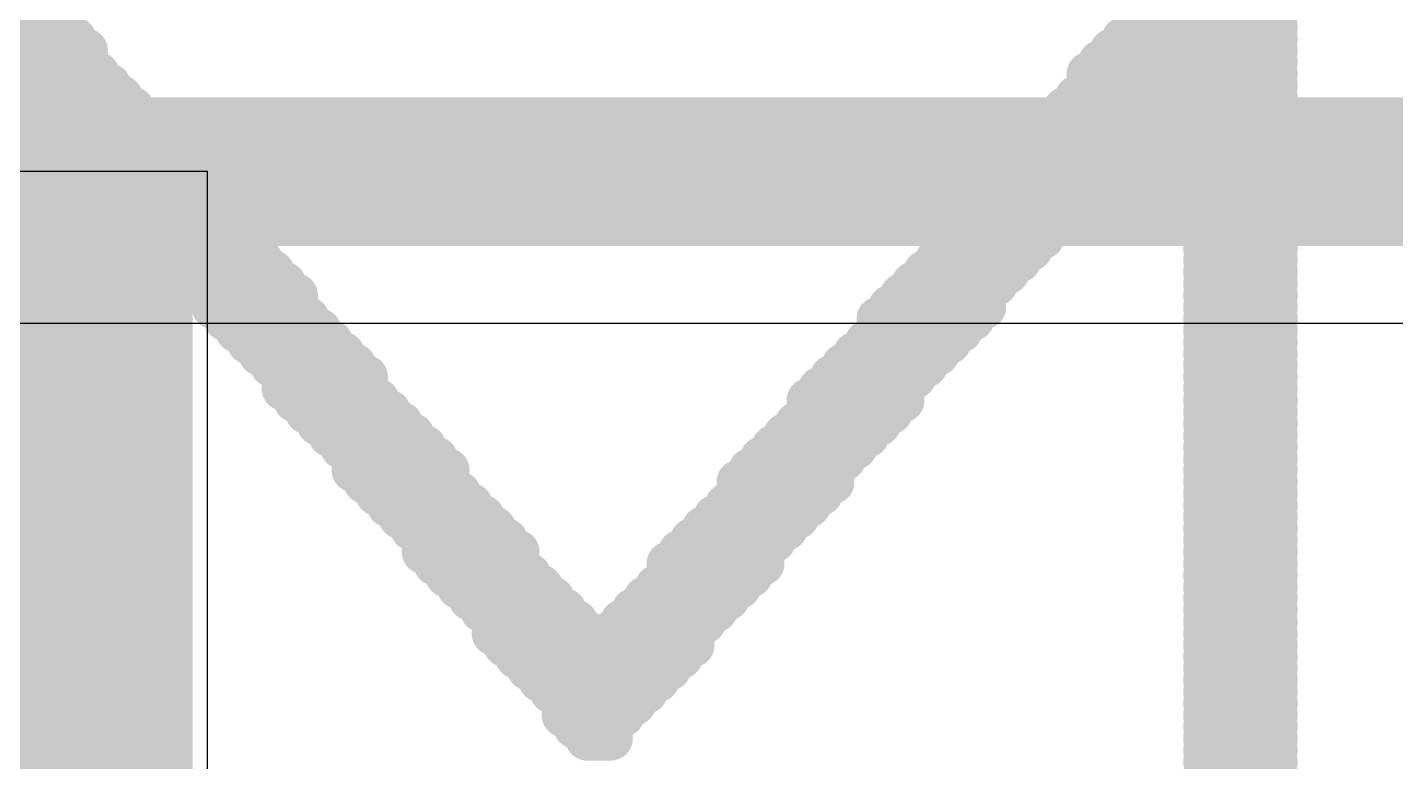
# Model space of a CAD drawing. Header units: inches. Extents: x -0.2 to 15.8, y 0 to 3.5.
# Drawn here: x 0.5438 to 0.6359, y 0.1923 to 0.2417 of the extents above; entities that cross this region are included whole.
import ezdxf

# ---------------------------------------------------------------- set-up
doc = ezdxf.new("R2010")
doc.units = ezdxf.units.IN
doc.header["$MEASUREMENT"] = 0
for name, color, linetype in [('Bottom Overlay', 54, 'Continuous'), ('Signal_2', 76, 'Continuous'), ('Top Layer', 1, 'Continuous'), ('Top Paste', 8, 'Continuous'), ('Top Solder', 216, 'Continuous')]:
    doc.layers.add(name, color=color, linetype=linetype)

msp = doc.modelspace()

# ---------------------------------------------------------------- hatches: boundary and pattern name
at = {"layer": 'Top Layer'}
msp.add_hatch(color=1, dxfattribs=at).paths.add_polyline_path([(0.55097, 0.061661), (0.523411, 0.061661), (0.523411, 0.227016), (0.55097, 0.227016)])
at = {"layer": 'Top Paste'}
msp.add_hatch(color=8, dxfattribs=at).paths.add_polyline_path([(0.55097, 0.061661), (0.523411, 0.061661), (0.523411, 0.227016), (0.55097, 0.227016)])
at = {"layer": 'Top Solder'}
msp.add_hatch(color=216, dxfattribs=at).paths.add_polyline_path([(0.55497, 0.057661), (0.519411, 0.057661), (0.519411, 0.231016), (0.55497, 0.231016)])

# ---------------------------------------------------------------- linework, layer by layer
at = {"layer": 'Bottom Overlay'}
for points in [[(0.536776, 0.242505, 0.003, 0.003, 0), (0.545412, 0.242505, 0.003, 0.003, 0)], [(0.536776, 0.24172, 0.003, 0.003, 0), (0.546197, 0.24172, 0.003, 0.003, 0)], [(0.618421, 0.24172, 0.003, 0.003, 0), (0.627842, 0.24172, 0.003, 0.003, 0)], [(0.619206, 0.242505, 0.003, 0.003, 0), (0.627842, 0.242505, 0.003, 0.003, 0)], [(0.536776, 0.240935, 0.003, 0.003, 0), (0.546982, 0.240935, 0.003, 0.003, 0)], [(0.617636, 0.240935, 0.003, 0.003, 0), (0.627842, 0.240935, 0.003, 0.003, 0)], [(0.542272, 0.24015, 0.003, 0.003, 0), (0.547767, 0.24015, 0.003, 0.003, 0)], [(0.616851, 0.24015, 0.003, 0.003, 0), (0.627842, 0.24015, 0.003, 0.003, 0)], [(0.542272, 0.239365, 0.003, 0.003, 0), (0.547767, 0.239365, 0.003, 0.003, 0)], [(0.616066, 0.239365, 0.003, 0.003, 0), (0.622346, 0.239365, 0.003, 0.003, 0)], [(0.623131, 0.239365, 0.003, 0.003, 0), (0.627842, 0.239365, 0.003, 0.003, 0)], [(0.543057, 0.238579, 0.003, 0.003, 0), (0.548552, 0.238579, 0.003, 0.003, 0)], [(0.615281, 0.238579, 0.003, 0.003, 0), (0.621561, 0.238579, 0.003, 0.003, 0)], [(0.623131, 0.238579, 0.003, 0.003, 0), (0.627842, 0.238579, 0.003, 0.003, 0)], [(0.543842, 0.237794, 0.003, 0.003, 0), (0.549337, 0.237794, 0.003, 0.003, 0)], [(0.544627, 0.237009, 0.003, 0.003, 0), (0.550122, 0.237009, 0.003, 0.003, 0)], [(0.614496, 0.237009, 0.003, 0.003, 0), (0.619991, 0.237009, 0.003, 0.003, 0)], [(0.615281, 0.237794, 0.003, 0.003, 0), (0.620776, 0.237794, 0.003, 0.003, 0)], [(0.623131, 0.237794, 0.003, 0.003, 0), (0.627842, 0.237794, 0.003, 0.003, 0)], [(0.623131, 0.237009, 0.003, 0.003, 0), (0.627842, 0.237009, 0.003, 0.003, 0)], [(0.545412, 0.236224, 0.003, 0.003, 0), (0.550907, 0.236224, 0.003, 0.003, 0)], [(0.613711, 0.236224, 0.003, 0.003, 0), (0.619206, 0.236224, 0.003, 0.003, 0)], [(0.623131, 0.236224, 0.003, 0.003, 0), (0.627842, 0.236224, 0.003, 0.003, 0)], [(0.546197, 0.235439, 0.003, 0.003, 0), (0.551692, 0.235439, 0.003, 0.003, 0)], [(0.612926, 0.235439, 0.003, 0.003, 0), (0.618421, 0.235439, 0.003, 0.003, 0)], [(0.623131, 0.235439, 0.003, 0.003, 0), (0.627842, 0.235439, 0.003, 0.003, 0)], [(0.546197, 0.234654, 0.003, 0.003, 0), (0.552477, 0.234654, 0.003, 0.003, 0)], [(0.612141, 0.234654, 0.003, 0.003, 0), (0.617636, 0.234654, 0.003, 0.003, 0)], [(0.623131, 0.234654, 0.003, 0.003, 0), (0.627842, 0.234654, 0.003, 0.003, 0)], [(0.546982, 0.233869, 0.003, 0.003, 0), (0.552477, 0.233869, 0.003, 0.003, 0)], [(0.611356, 0.233869, 0.003, 0.003, 0), (0.617636, 0.233869, 0.003, 0.003, 0)], [(0.623131, 0.233869, 0.003, 0.003, 0), (0.627842, 0.233869, 0.003, 0.003, 0)], [(0.547767, 0.233084, 0.003, 0.003, 0), (0.553262, 0.233084, 0.003, 0.003, 0)], [(0.610571, 0.233084, 0.003, 0.003, 0), (0.616851, 0.233084, 0.003, 0.003, 0)], [(0.623131, 0.233084, 0.003, 0.003, 0), (0.627842, 0.233084, 0.003, 0.003, 0)], [(0.548552, 0.232299, 0.003, 0.003, 0), (0.554047, 0.232299, 0.003, 0.003, 0)], [(0.549337, 0.231514, 0.003, 0.003, 0), (0.554832, 0.231514, 0.003, 0.003, 0)], [(0.609786, 0.231514, 0.003, 0.003, 0), (0.615281, 0.231514, 0.003, 0.003, 0)], [(0.610571, 0.232299, 0.003, 0.003, 0), (0.616066, 0.232299, 0.003, 0.003, 0)], [(0.623131, 0.232299, 0.003, 0.003, 0), (0.627842, 0.232299, 0.003, 0.003, 0)], [(0.623131, 0.231514, 0.003, 0.003, 0), (0.627842, 0.231514, 0.003, 0.003, 0)], [(0.550122, 0.230729, 0.003, 0.003, 0), (0.555617, 0.230729, 0.003, 0.003, 0)], [(0.609001, 0.230729, 0.003, 0.003, 0), (0.614496, 0.230729, 0.003, 0.003, 0)], [(0.623131, 0.230729, 0.003, 0.003, 0), (0.627842, 0.230729, 0.003, 0.003, 0)], [(0.550907, 0.229944, 0.003, 0.003, 0), (0.556403, 0.229944, 0.003, 0.003, 0)], [(0.608216, 0.229944, 0.003, 0.003, 0), (0.613711, 0.229944, 0.003, 0.003, 0)], [(0.623131, 0.229944, 0.003, 0.003, 0), (0.627842, 0.229944, 0.003, 0.003, 0)], [(0.551692, 0.229159, 0.003, 0.003, 0), (0.557187, 0.229159, 0.003, 0.003, 0)], [(0.60743, 0.229159, 0.003, 0.003, 0), (0.612926, 0.229159, 0.003, 0.003, 0)], [(0.623131, 0.229159, 0.003, 0.003, 0), (0.627842, 0.229159, 0.003, 0.003, 0)], [(0.551692, 0.228374, 0.003, 0.003, 0), (0.557187, 0.228374, 0.003, 0.003, 0)], [(0.606645, 0.228374, 0.003, 0.003, 0), (0.612926, 0.228374, 0.003, 0.003, 0)], [(0.623131, 0.228374, 0.003, 0.003, 0), (0.627842, 0.228374, 0.003, 0.003, 0)], [(0.552477, 0.227589, 0.003, 0.003, 0), (0.557973, 0.227589, 0.003, 0.003, 0)], [(0.606645, 0.227589, 0.003, 0.003, 0), (0.612141, 0.227589, 0.003, 0.003, 0)], [(0.623131, 0.227589, 0.003, 0.003, 0), (0.627842, 0.227589, 0.003, 0.003, 0)], [(0.553262, 0.226804, 0.003, 0.003, 0), (0.558758, 0.226804, 0.003, 0.003, 0)], [(0.554047, 0.226019, 0.003, 0.003, 0), (0.559543, 0.226019, 0.003, 0.003, 0)], [(0.605075, 0.226019, 0.003, 0.003, 0), (0.610571, 0.226019, 0.003, 0.003, 0)], [(0.60586, 0.226804, 0.003, 0.003, 0), (0.611356, 0.226804, 0.003, 0.003, 0)], [(0.623131, 0.226804, 0.003, 0.003, 0), (0.627842, 0.226804, 0.003, 0.003, 0)], [(0.623131, 0.226019, 0.003, 0.003, 0), (0.627842, 0.226019, 0.003, 0.003, 0)], [(0.554832, 0.225234, 0.003, 0.003, 0), (0.560328, 0.225234, 0.003, 0.003, 0)], [(0.60429, 0.225234, 0.003, 0.003, 0), (0.609786, 0.225234, 0.003, 0.003, 0)], [(0.623131, 0.225234, 0.003, 0.003, 0), (0.627842, 0.225234, 0.003, 0.003, 0)], [(0.555617, 0.224449, 0.003, 0.003, 0), (0.561113, 0.224449, 0.003, 0.003, 0)], [(0.603505, 0.224449, 0.003, 0.003, 0), (0.609001, 0.224449, 0.003, 0.003, 0)], [(0.623131, 0.224449, 0.003, 0.003, 0), (0.627842, 0.224449, 0.003, 0.003, 0)], [(0.556403, 0.223664, 0.003, 0.003, 0), (0.561898, 0.223664, 0.003, 0.003, 0)], [(0.60272, 0.223664, 0.003, 0.003, 0), (0.608216, 0.223664, 0.003, 0.003, 0)], [(0.623131, 0.223664, 0.003, 0.003, 0), (0.627842, 0.223664, 0.003, 0.003, 0)], [(0.556403, 0.222879, 0.003, 0.003, 0), (0.561898, 0.222879, 0.003, 0.003, 0)], [(0.601935, 0.222879, 0.003, 0.003, 0), (0.608216, 0.222879, 0.003, 0.003, 0)], [(0.623131, 0.222879, 0.003, 0.003, 0), (0.627842, 0.222879, 0.003, 0.003, 0)], [(0.557187, 0.222093, 0.003, 0.003, 0), (0.562683, 0.222093, 0.003, 0.003, 0)], [(0.60115, 0.222093, 0.003, 0.003, 0), (0.60743, 0.222093, 0.003, 0.003, 0)], [(0.623131, 0.222093, 0.003, 0.003, 0), (0.627842, 0.222093, 0.003, 0.003, 0)], [(0.557973, 0.221308, 0.003, 0.003, 0), (0.563468, 0.221308, 0.003, 0.003, 0)], [(0.558758, 0.220523, 0.003, 0.003, 0), (0.564253, 0.220523, 0.003, 0.003, 0)], [(0.600365, 0.220523, 0.003, 0.003, 0), (0.60586, 0.220523, 0.003, 0.003, 0)], [(0.60115, 0.221308, 0.003, 0.003, 0), (0.606645, 0.221308, 0.003, 0.003, 0)], [(0.623131, 0.221308, 0.003, 0.003, 0), (0.627842, 0.221308, 0.003, 0.003, 0)], [(0.623131, 0.220523, 0.003, 0.003, 0), (0.627842, 0.220523, 0.003, 0.003, 0)], [(0.559543, 0.219738, 0.003, 0.003, 0), (0.565038, 0.219738, 0.003, 0.003, 0)], [(0.59958, 0.219738, 0.003, 0.003, 0), (0.605075, 0.219738, 0.003, 0.003, 0)], [(0.623131, 0.219738, 0.003, 0.003, 0), (0.627842, 0.219738, 0.003, 0.003, 0)], [(0.560328, 0.218953, 0.003, 0.003, 0), (0.565823, 0.218953, 0.003, 0.003, 0)], [(0.598795, 0.218953, 0.003, 0.003, 0), (0.60429, 0.218953, 0.003, 0.003, 0)], [(0.623131, 0.218953, 0.003, 0.003, 0), (0.627842, 0.218953, 0.003, 0.003, 0)], [(0.561113, 0.218168, 0.003, 0.003, 0), (0.566608, 0.218168, 0.003, 0.003, 0)], [(0.59801, 0.218168, 0.003, 0.003, 0), (0.603505, 0.218168, 0.003, 0.003, 0)], [(0.623131, 0.218168, 0.003, 0.003, 0), (0.627842, 0.218168, 0.003, 0.003, 0)], [(0.561113, 0.217383, 0.003, 0.003, 0), (0.566608, 0.217383, 0.003, 0.003, 0)], [(0.597225, 0.217383, 0.003, 0.003, 0), (0.60272, 0.217383, 0.003, 0.003, 0)], [(0.623131, 0.217383, 0.003, 0.003, 0), (0.627842, 0.217383, 0.003, 0.003, 0)], [(0.561898, 0.216598, 0.003, 0.003, 0), (0.567393, 0.216598, 0.003, 0.003, 0)], [(0.59644, 0.216598, 0.003, 0.003, 0), (0.60272, 0.216598, 0.003, 0.003, 0)], [(0.623131, 0.216598, 0.003, 0.003, 0), (0.627842, 0.216598, 0.003, 0.003, 0)], [(0.562683, 0.215813, 0.003, 0.003, 0), (0.568178, 0.215813, 0.003, 0.003, 0)], [(0.563468, 0.215028, 0.003, 0.003, 0), (0.568963, 0.215028, 0.003, 0.003, 0)], [(0.595655, 0.215028, 0.003, 0.003, 0), (0.60115, 0.215028, 0.003, 0.003, 0)], [(0.59644, 0.215813, 0.003, 0.003, 0), (0.601935, 0.215813, 0.003, 0.003, 0)], [(0.623131, 0.215813, 0.003, 0.003, 0), (0.627842, 0.215813, 0.003, 0.003, 0)], [(0.623131, 0.215028, 0.003, 0.003, 0), (0.627842, 0.215028, 0.003, 0.003, 0)], [(0.564253, 0.214243, 0.003, 0.003, 0), (0.569748, 0.214243, 0.003, 0.003, 0)], [(0.59487, 0.214243, 0.003, 0.003, 0), (0.600365, 0.214243, 0.003, 0.003, 0)], [(0.623131, 0.214243, 0.003, 0.003, 0), (0.627842, 0.214243, 0.003, 0.003, 0)], [(0.565038, 0.213458, 0.003, 0.003, 0), (0.570533, 0.213458, 0.003, 0.003, 0)], [(0.594085, 0.213458, 0.003, 0.003, 0), (0.59958, 0.213458, 0.003, 0.003, 0)], [(0.623131, 0.213458, 0.003, 0.003, 0), (0.627842, 0.213458, 0.003, 0.003, 0)], [(0.565823, 0.212673, 0.003, 0.003, 0), (0.571318, 0.212673, 0.003, 0.003, 0)], [(0.5933, 0.212673, 0.003, 0.003, 0), (0.598795, 0.212673, 0.003, 0.003, 0)], [(0.623131, 0.212673, 0.003, 0.003, 0), (0.627842, 0.212673, 0.003, 0.003, 0)], [(0.565823, 0.211888, 0.003, 0.003, 0), (0.572103, 0.211888, 0.003, 0.003, 0)], [(0.592515, 0.211888, 0.003, 0.003, 0), (0.59801, 0.211888, 0.003, 0.003, 0)], [(0.623131, 0.211888, 0.003, 0.003, 0), (0.627842, 0.211888, 0.003, 0.003, 0)], [(0.566608, 0.211103, 0.003, 0.003, 0), (0.572103, 0.211103, 0.003, 0.003, 0)], [(0.567393, 0.210318, 0.003, 0.003, 0), (0.572889, 0.210318, 0.003, 0.003, 0)], [(0.59173, 0.211103, 0.003, 0.003, 0), (0.59801, 0.211103, 0.003, 0.003, 0)], [(0.59173, 0.210318, 0.003, 0.003, 0), (0.597225, 0.210318, 0.003, 0.003, 0)], [(0.623131, 0.211103, 0.003, 0.003, 0), (0.627842, 0.211103, 0.003, 0.003, 0)], [(0.623131, 0.210318, 0.003, 0.003, 0), (0.627842, 0.210318, 0.003, 0.003, 0)], [(0.568178, 0.209533, 0.003, 0.003, 0), (0.573673, 0.209533, 0.003, 0.003, 0)], [(0.590944, 0.209533, 0.003, 0.003, 0), (0.59644, 0.209533, 0.003, 0.003, 0)], [(0.623131, 0.209533, 0.003, 0.003, 0), (0.627842, 0.209533, 0.003, 0.003, 0)], [(0.568963, 0.208748, 0.003, 0.003, 0), (0.574458, 0.208748, 0.003, 0.003, 0)], [(0.590159, 0.208748, 0.003, 0.003, 0), (0.595655, 0.208748, 0.003, 0.003, 0)], [(0.623131, 0.208748, 0.003, 0.003, 0), (0.627842, 0.208748, 0.003, 0.003, 0)], [(0.569748, 0.207963, 0.003, 0.003, 0), (0.575244, 0.207963, 0.003, 0.003, 0)], [(0.589374, 0.207963, 0.003, 0.003, 0), (0.59487, 0.207963, 0.003, 0.003, 0)], [(0.623131, 0.207963, 0.003, 0.003, 0), (0.627842, 0.207963, 0.003, 0.003, 0)], [(0.570533, 0.207178, 0.003, 0.003, 0), (0.576029, 0.207178, 0.003, 0.003, 0)], [(0.588589, 0.207178, 0.003, 0.003, 0), (0.594085, 0.207178, 0.003, 0.003, 0)], [(0.623131, 0.207178, 0.003, 0.003, 0), (0.627842, 0.207178, 0.003, 0.003, 0)], [(0.570533, 0.206393, 0.003, 0.003, 0), (0.576814, 0.206393, 0.003, 0.003, 0)], [(0.587804, 0.206393, 0.003, 0.003, 0), (0.5933, 0.206393, 0.003, 0.003, 0)], [(0.623131, 0.206393, 0.003, 0.003, 0), (0.627842, 0.206393, 0.003, 0.003, 0)], [(0.571318, 0.205607, 0.003, 0.003, 0), (0.576814, 0.205607, 0.003, 0.003, 0)], [(0.572103, 0.204822, 0.003, 0.003, 0), (0.577599, 0.204822, 0.003, 0.003, 0)], [(0.587019, 0.205607, 0.003, 0.003, 0), (0.5933, 0.205607, 0.003, 0.003, 0)], [(0.587019, 0.204822, 0.003, 0.003, 0), (0.592515, 0.204822, 0.003, 0.003, 0)], [(0.623131, 0.205607, 0.003, 0.003, 0), (0.627842, 0.205607, 0.003, 0.003, 0)], [(0.623131, 0.204822, 0.003, 0.003, 0), (0.627842, 0.204822, 0.003, 0.003, 0)], [(0.572889, 0.204038, 0.003, 0.003, 0), (0.578384, 0.204038, 0.003, 0.003, 0)], [(0.586234, 0.204038, 0.003, 0.003, 0), (0.59173, 0.204038, 0.003, 0.003, 0)], [(0.623131, 0.204038, 0.003, 0.003, 0), (0.627842, 0.204038, 0.003, 0.003, 0)], [(0.573673, 0.203252, 0.003, 0.003, 0), (0.579169, 0.203252, 0.003, 0.003, 0)], [(0.585449, 0.203252, 0.003, 0.003, 0), (0.590944, 0.203252, 0.003, 0.003, 0)], [(0.623131, 0.203252, 0.003, 0.003, 0), (0.627842, 0.203252, 0.003, 0.003, 0)], [(0.574458, 0.202467, 0.003, 0.003, 0), (0.579954, 0.202467, 0.003, 0.003, 0)], [(0.584664, 0.202467, 0.003, 0.003, 0), (0.590159, 0.202467, 0.003, 0.003, 0)], [(0.623131, 0.202467, 0.003, 0.003, 0), (0.627842, 0.202467, 0.003, 0.003, 0)], [(0.575244, 0.201682, 0.003, 0.003, 0), (0.580739, 0.201682, 0.003, 0.003, 0)], [(0.583879, 0.201682, 0.003, 0.003, 0), (0.589374, 0.201682, 0.003, 0.003, 0)], [(0.623131, 0.201682, 0.003, 0.003, 0), (0.627842, 0.201682, 0.003, 0.003, 0)], [(0.575244, 0.200897, 0.003, 0.003, 0), (0.581524, 0.200897, 0.003, 0.003, 0)], [(0.583094, 0.200897, 0.003, 0.003, 0), (0.588589, 0.200897, 0.003, 0.003, 0)], [(0.623131, 0.200897, 0.003, 0.003, 0), (0.627842, 0.200897, 0.003, 0.003, 0)], [(0.576029, 0.200112, 0.003, 0.003, 0), (0.581524, 0.200112, 0.003, 0.003, 0)], [(0.576814, 0.199327, 0.003, 0.003, 0), (0.587804, 0.199327, 0.003, 0.003, 0)], [(0.582309, 0.200112, 0.003, 0.003, 0), (0.588589, 0.200112, 0.003, 0.003, 0)], [(0.623131, 0.200112, 0.003, 0.003, 0), (0.627842, 0.200112, 0.003, 0.003, 0)], [(0.623131, 0.199327, 0.003, 0.003, 0), (0.627842, 0.199327, 0.003, 0.003, 0)], [(0.577599, 0.198542, 0.003, 0.003, 0), (0.587019, 0.198542, 0.003, 0.003, 0)], [(0.623131, 0.198542, 0.003, 0.003, 0), (0.627842, 0.198542, 0.003, 0.003, 0)], [(0.578384, 0.197757, 0.003, 0.003, 0), (0.586234, 0.197757, 0.003, 0.003, 0)], [(0.623131, 0.197757, 0.003, 0.003, 0), (0.627842, 0.197757, 0.003, 0.003, 0)], [(0.579169, 0.196972, 0.003, 0.003, 0), (0.585449, 0.196972, 0.003, 0.003, 0)], [(0.623131, 0.196972, 0.003, 0.003, 0), (0.627842, 0.196972, 0.003, 0.003, 0)], [(0.579954, 0.196187, 0.003, 0.003, 0), (0.584664, 0.196187, 0.003, 0.003, 0)], [(0.623131, 0.196187, 0.003, 0.003, 0), (0.627842, 0.196187, 0.003, 0.003, 0)], [(0.579954, 0.195402, 0.003, 0.003, 0), (0.583879, 0.195402, 0.003, 0.003, 0)], [(0.623131, 0.195402, 0.003, 0.003, 0), (0.627842, 0.195402, 0.003, 0.003, 0)], [(0.580739, 0.194617, 0.003, 0.003, 0), (0.583094, 0.194617, 0.003, 0.003, 0)], [(0.581524, 0.193832, 0.003, 0.003, 0), (0.583094, 0.193832, 0.003, 0.003, 0)], [(0.623131, 0.194617, 0.003, 0.003, 0), (0.627842, 0.194617, 0.003, 0.003, 0)], [(0.623131, 0.193832, 0.003, 0.003, 0), (0.627842, 0.193832, 0.003, 0.003, 0)], [(0.623131, 0.193047, 0.003, 0.003, 0), (0.627842, 0.193047, 0.003, 0.003, 0)], [(0.623131, 0.192262, 0.003, 0.003, 0), (0.627842, 0.192262, 0.003, 0.003, 0)], [(0.623131, 0.191477, 0.003, 0.003, 0), (0.627842, 0.191477, 0.003, 0.003, 0)]]:
    msp.add_lwpolyline(points, format="xyseb", dxfattribs=at)
for points in [[(0.544662, 0.242505, 0.0015, 0.0015, 1), (0.546162, 0.242505, 0.0015, 0.0015, 1)], [(0.545447, 0.24172, 0.0015, 0.0015, 1), (0.546947, 0.24172, 0.0015, 0.0015, 1)], [(0.617671, 0.24172, 0.0015, 0.0015, 1), (0.619171, 0.24172, 0.0015, 0.0015, 1)], [(0.618456, 0.242505, 0.0015, 0.0015, 1), (0.619956, 0.242505, 0.0015, 0.0015, 1)], [(0.627092, 0.242505, 0.0015, 0.0015, 1), (0.628592, 0.242505, 0.0015, 0.0015, 1)], [(0.627092, 0.24172, 0.0015, 0.0015, 1), (0.628592, 0.24172, 0.0015, 0.0015, 1)], [(0.546232, 0.240935, 0.0015, 0.0015, 1), (0.547732, 0.240935, 0.0015, 0.0015, 1)], [(0.616886, 0.240935, 0.0015, 0.0015, 1), (0.618386, 0.240935, 0.0015, 0.0015, 1)], [(0.627092, 0.240935, 0.0015, 0.0015, 1), (0.628592, 0.240935, 0.0015, 0.0015, 1)], [(0.547017, 0.24015, 0.0015, 0.0015, 1), (0.548517, 0.24015, 0.0015, 0.0015, 1)], [(0.616101, 0.24015, 0.0015, 0.0015, 1), (0.617601, 0.24015, 0.0015, 0.0015, 1)], [(0.627092, 0.24015, 0.0015, 0.0015, 1), (0.628592, 0.24015, 0.0015, 0.0015, 1)], [(0.547017, 0.239365, 0.0015, 0.0015, 1), (0.548517, 0.239365, 0.0015, 0.0015, 1)], [(0.615316, 0.239365, 0.0015, 0.0015, 1), (0.616816, 0.239365, 0.0015, 0.0015, 1)], [(0.621596, 0.239365, 0.0015, 0.0015, 1), (0.623096, 0.239365, 0.0015, 0.0015, 1)], [(0.622381, 0.239365, 0.0015, 0.0015, 1), (0.623881, 0.239365, 0.0015, 0.0015, 1)], [(0.627092, 0.239365, 0.0015, 0.0015, 1), (0.628592, 0.239365, 0.0015, 0.0015, 1)], [(0.542307, 0.238579, 0.0015, 0.0015, 1), (0.543807, 0.238579, 0.0015, 0.0015, 1)], [(0.547802, 0.238579, 0.0015, 0.0015, 1), (0.549302, 0.238579, 0.0015, 0.0015, 1)], [(0.614531, 0.238579, 0.0015, 0.0015, 1), (0.616031, 0.238579, 0.0015, 0.0015, 1)], [(0.620811, 0.238579, 0.0015, 0.0015, 1), (0.622311, 0.238579, 0.0015, 0.0015, 1)], [(0.622381, 0.238579, 0.0015, 0.0015, 1), (0.623881, 0.238579, 0.0015, 0.0015, 1)], [(0.627092, 0.238579, 0.0015, 0.0015, 1), (0.628592, 0.238579, 0.0015, 0.0015, 1)], [(0.543092, 0.237794, 0.0015, 0.0015, 1), (0.544592, 0.237794, 0.0015, 0.0015, 1)], [(0.543877, 0.237009, 0.0015, 0.0015, 1), (0.545377, 0.237009, 0.0015, 0.0015, 1)], [(0.548587, 0.237794, 0.0015, 0.0015, 1), (0.550087, 0.237794, 0.0015, 0.0015, 1)], [(0.549372, 0.237009, 0.0015, 0.0015, 1), (0.550872, 0.237009, 0.0015, 0.0015, 1)], [(0.613746, 0.237009, 0.0015, 0.0015, 1), (0.615246, 0.237009, 0.0015, 0.0015, 1)], [(0.614531, 0.237794, 0.0015, 0.0015, 1), (0.616031, 0.237794, 0.0015, 0.0015, 1)], [(0.619241, 0.237009, 0.0015, 0.0015, 1), (0.620741, 0.237009, 0.0015, 0.0015, 1)], [(0.620026, 0.237794, 0.0015, 0.0015, 1), (0.621526, 0.237794, 0.0015, 0.0015, 1)], [(0.622381, 0.237794, 0.0015, 0.0015, 1), (0.623881, 0.237794, 0.0015, 0.0015, 1)], [(0.622381, 0.237009, 0.0015, 0.0015, 1), (0.623881, 0.237009, 0.0015, 0.0015, 1)], [(0.627092, 0.237794, 0.0015, 0.0015, 1), (0.628592, 0.237794, 0.0015, 0.0015, 1)], [(0.627092, 0.237009, 0.0015, 0.0015, 1), (0.628592, 0.237009, 0.0015, 0.0015, 1)], [(0.544662, 0.236224, 0.0015, 0.0015, 1), (0.546162, 0.236224, 0.0015, 0.0015, 1)], [(0.550157, 0.236224, 0.0015, 0.0015, 1), (0.551657, 0.236224, 0.0015, 0.0015, 1)], [(0.612961, 0.236224, 0.0015, 0.0015, 1), (0.614461, 0.236224, 0.0015, 0.0015, 1)], [(0.618456, 0.236224, 0.0015, 0.0015, 1), (0.619956, 0.236224, 0.0015, 0.0015, 1)], [(0.622381, 0.236224, 0.0015, 0.0015, 1), (0.623881, 0.236224, 0.0015, 0.0015, 1)], [(0.627092, 0.236224, 0.0015, 0.0015, 1), (0.628592, 0.236224, 0.0015, 0.0015, 1)], [(0.545447, 0.235439, 0.0015, 0.0015, 1), (0.546947, 0.235439, 0.0015, 0.0015, 1)], [(0.550942, 0.235439, 0.0015, 0.0015, 1), (0.552442, 0.235439, 0.0015, 0.0015, 1)], [(0.612176, 0.235439, 0.0015, 0.0015, 1), (0.613676, 0.235439, 0.0015, 0.0015, 1)], [(0.617671, 0.235439, 0.0015, 0.0015, 1), (0.619171, 0.235439, 0.0015, 0.0015, 1)], [(0.622381, 0.235439, 0.0015, 0.0015, 1), (0.623881, 0.235439, 0.0015, 0.0015, 1)], [(0.627092, 0.235439, 0.0015, 0.0015, 1), (0.628592, 0.235439, 0.0015, 0.0015, 1)], [(0.545447, 0.234654, 0.0015, 0.0015, 1), (0.546947, 0.234654, 0.0015, 0.0015, 1)], [(0.551727, 0.234654, 0.0015, 0.0015, 1), (0.553227, 0.234654, 0.0015, 0.0015, 1)], [(0.611391, 0.234654, 0.0015, 0.0015, 1), (0.612891, 0.234654, 0.0015, 0.0015, 1)], [(0.616886, 0.234654, 0.0015, 0.0015, 1), (0.618386, 0.234654, 0.0015, 0.0015, 1)], [(0.622381, 0.234654, 0.0015, 0.0015, 1), (0.623881, 0.234654, 0.0015, 0.0015, 1)], [(0.627092, 0.234654, 0.0015, 0.0015, 1), (0.628592, 0.234654, 0.0015, 0.0015, 1)], [(0.546232, 0.233869, 0.0015, 0.0015, 1), (0.547732, 0.233869, 0.0015, 0.0015, 1)], [(0.551727, 0.233869, 0.0015, 0.0015, 1), (0.553227, 0.233869, 0.0015, 0.0015, 1)], [(0.610606, 0.233869, 0.0015, 0.0015, 1), (0.612106, 0.233869, 0.0015, 0.0015, 1)], [(0.616886, 0.233869, 0.0015, 0.0015, 1), (0.618386, 0.233869, 0.0015, 0.0015, 1)], [(0.622381, 0.233869, 0.0015, 0.0015, 1), (0.623881, 0.233869, 0.0015, 0.0015, 1)], [(0.627092, 0.233869, 0.0015, 0.0015, 1), (0.628592, 0.233869, 0.0015, 0.0015, 1)], [(0.547017, 0.233084, 0.0015, 0.0015, 1), (0.548517, 0.233084, 0.0015, 0.0015, 1)], [(0.552512, 0.233084, 0.0015, 0.0015, 1), (0.554012, 0.233084, 0.0015, 0.0015, 1)], [(0.609821, 0.233084, 0.0015, 0.0015, 1), (0.611321, 0.233084, 0.0015, 0.0015, 1)], [(0.616101, 0.233084, 0.0015, 0.0015, 1), (0.617601, 0.233084, 0.0015, 0.0015, 1)], [(0.622381, 0.233084, 0.0015, 0.0015, 1), (0.623881, 0.233084, 0.0015, 0.0015, 1)], [(0.627092, 0.233084, 0.0015, 0.0015, 1), (0.628592, 0.233084, 0.0015, 0.0015, 1)], [(0.547802, 0.232299, 0.0015, 0.0015, 1), (0.549302, 0.232299, 0.0015, 0.0015, 1)], [(0.548587, 0.231514, 0.0015, 0.0015, 1), (0.550087, 0.231514, 0.0015, 0.0015, 1)], [(0.553297, 0.232299, 0.0015, 0.0015, 1), (0.554797, 0.232299, 0.0015, 0.0015, 1)], [(0.554082, 0.231514, 0.0015, 0.0015, 1), (0.555582, 0.231514, 0.0015, 0.0015, 1)], [(0.609036, 0.231514, 0.0015, 0.0015, 1), (0.610536, 0.231514, 0.0015, 0.0015, 1)], [(0.609821, 0.232299, 0.0015, 0.0015, 1), (0.611321, 0.232299, 0.0015, 0.0015, 1)], [(0.614531, 0.231514, 0.0015, 0.0015, 1), (0.616031, 0.231514, 0.0015, 0.0015, 1)], [(0.615316, 0.232299, 0.0015, 0.0015, 1), (0.616816, 0.232299, 0.0015, 0.0015, 1)], [(0.622381, 0.232299, 0.0015, 0.0015, 1), (0.623881, 0.232299, 0.0015, 0.0015, 1)], [(0.622381, 0.231514, 0.0015, 0.0015, 1), (0.623881, 0.231514, 0.0015, 0.0015, 1)], [(0.627092, 0.232299, 0.0015, 0.0015, 1), (0.628592, 0.232299, 0.0015, 0.0015, 1)], [(0.627092, 0.231514, 0.0015, 0.0015, 1), (0.628592, 0.231514, 0.0015, 0.0015, 1)], [(0.549372, 0.230729, 0.0015, 0.0015, 1), (0.550872, 0.230729, 0.0015, 0.0015, 1)], [(0.554867, 0.230729, 0.0015, 0.0015, 1), (0.556368, 0.230729, 0.0015, 0.0015, 1)], [(0.608251, 0.230729, 0.0015, 0.0015, 1), (0.609751, 0.230729, 0.0015, 0.0015, 1)], [(0.613746, 0.230729, 0.0015, 0.0015, 1), (0.615246, 0.230729, 0.0015, 0.0015, 1)], [(0.622381, 0.230729, 0.0015, 0.0015, 1), (0.623881, 0.230729, 0.0015, 0.0015, 1)], [(0.627092, 0.230729, 0.0015, 0.0015, 1), (0.628592, 0.230729, 0.0015, 0.0015, 1)], [(0.550157, 0.229944, 0.0015, 0.0015, 1), (0.551657, 0.229944, 0.0015, 0.0015, 1)], [(0.555652, 0.229944, 0.0015, 0.0015, 1), (0.557153, 0.229944, 0.0015, 0.0015, 1)], [(0.607465, 0.229944, 0.0015, 0.0015, 1), (0.608966, 0.229944, 0.0015, 0.0015, 1)], [(0.612961, 0.229944, 0.0015, 0.0015, 1), (0.614461, 0.229944, 0.0015, 0.0015, 1)], [(0.622381, 0.229944, 0.0015, 0.0015, 1), (0.623881, 0.229944, 0.0015, 0.0015, 1)], [(0.627092, 0.229944, 0.0015, 0.0015, 1), (0.628592, 0.229944, 0.0015, 0.0015, 1)], [(0.550942, 0.229159, 0.0015, 0.0015, 1), (0.552442, 0.229159, 0.0015, 0.0015, 1)], [(0.556438, 0.229159, 0.0015, 0.0015, 1), (0.557937, 0.229159, 0.0015, 0.0015, 1)], [(0.60668, 0.229159, 0.0015, 0.0015, 1), (0.608181, 0.229159, 0.0015, 0.0015, 1)], [(0.612176, 0.229159, 0.0015, 0.0015, 1), (0.613676, 0.229159, 0.0015, 0.0015, 1)], [(0.622381, 0.229159, 0.0015, 0.0015, 1), (0.623881, 0.229159, 0.0015, 0.0015, 1)], [(0.627092, 0.229159, 0.0015, 0.0015, 1), (0.628592, 0.229159, 0.0015, 0.0015, 1)], [(0.550942, 0.228374, 0.0015, 0.0015, 1), (0.552442, 0.228374, 0.0015, 0.0015, 1)], [(0.556438, 0.228374, 0.0015, 0.0015, 1), (0.557937, 0.228374, 0.0015, 0.0015, 1)], [(0.605896, 0.228374, 0.0015, 0.0015, 1), (0.607395, 0.228374, 0.0015, 0.0015, 1)], [(0.612176, 0.228374, 0.0015, 0.0015, 1), (0.613676, 0.228374, 0.0015, 0.0015, 1)], [(0.622381, 0.228374, 0.0015, 0.0015, 1), (0.623881, 0.228374, 0.0015, 0.0015, 1)], [(0.627092, 0.228374, 0.0015, 0.0015, 1), (0.628592, 0.228374, 0.0015, 0.0015, 1)], [(0.551727, 0.227589, 0.0015, 0.0015, 1), (0.553227, 0.227589, 0.0015, 0.0015, 1)], [(0.557223, 0.227589, 0.0015, 0.0015, 1), (0.558723, 0.227589, 0.0015, 0.0015, 1)], [(0.605896, 0.227589, 0.0015, 0.0015, 1), (0.607395, 0.227589, 0.0015, 0.0015, 1)], [(0.611391, 0.227589, 0.0015, 0.0015, 1), (0.612891, 0.227589, 0.0015, 0.0015, 1)], [(0.622381, 0.227589, 0.0015, 0.0015, 1), (0.623881, 0.227589, 0.0015, 0.0015, 1)], [(0.627092, 0.227589, 0.0015, 0.0015, 1), (0.628592, 0.227589, 0.0015, 0.0015, 1)], [(0.552512, 0.226804, 0.0015, 0.0015, 1), (0.554012, 0.226804, 0.0015, 0.0015, 1)], [(0.553297, 0.226019, 0.0015, 0.0015, 1), (0.554797, 0.226019, 0.0015, 0.0015, 1)], [(0.558008, 0.226804, 0.0015, 0.0015, 1), (0.559508, 0.226804, 0.0015, 0.0015, 1)], [(0.558793, 0.226019, 0.0015, 0.0015, 1), (0.560293, 0.226019, 0.0015, 0.0015, 1)], [(0.604325, 0.226019, 0.0015, 0.0015, 1), (0.605825, 0.226019, 0.0015, 0.0015, 1)], [(0.60511, 0.226804, 0.0015, 0.0015, 1), (0.60661, 0.226804, 0.0015, 0.0015, 1)], [(0.609821, 0.226019, 0.0015, 0.0015, 1), (0.611321, 0.226019, 0.0015, 0.0015, 1)], [(0.610606, 0.226804, 0.0015, 0.0015, 1), (0.612106, 0.226804, 0.0015, 0.0015, 1)], [(0.622381, 0.226804, 0.0015, 0.0015, 1), (0.623881, 0.226804, 0.0015, 0.0015, 1)], [(0.622381, 0.226019, 0.0015, 0.0015, 1), (0.623881, 0.226019, 0.0015, 0.0015, 1)], [(0.627092, 0.226804, 0.0015, 0.0015, 1), (0.628592, 0.226804, 0.0015, 0.0015, 1)], [(0.627092, 0.226019, 0.0015, 0.0015, 1), (0.628592, 0.226019, 0.0015, 0.0015, 1)], [(0.554082, 0.225234, 0.0015, 0.0015, 1), (0.555582, 0.225234, 0.0015, 0.0015, 1)], [(0.559578, 0.225234, 0.0015, 0.0015, 1), (0.561078, 0.225234, 0.0015, 0.0015, 1)], [(0.60354, 0.225234, 0.0015, 0.0015, 1), (0.60504, 0.225234, 0.0015, 0.0015, 1)], [(0.609036, 0.225234, 0.0015, 0.0015, 1), (0.610536, 0.225234, 0.0015, 0.0015, 1)], [(0.622381, 0.225234, 0.0015, 0.0015, 1), (0.623881, 0.225234, 0.0015, 0.0015, 1)], [(0.627092, 0.225234, 0.0015, 0.0015, 1), (0.628592, 0.225234, 0.0015, 0.0015, 1)], [(0.554867, 0.224449, 0.0015, 0.0015, 1), (0.556368, 0.224449, 0.0015, 0.0015, 1)], [(0.560363, 0.224449, 0.0015, 0.0015, 1), (0.561863, 0.224449, 0.0015, 0.0015, 1)], [(0.602755, 0.224449, 0.0015, 0.0015, 1), (0.604255, 0.224449, 0.0015, 0.0015, 1)], [(0.608251, 0.224449, 0.0015, 0.0015, 1), (0.609751, 0.224449, 0.0015, 0.0015, 1)], [(0.622381, 0.224449, 0.0015, 0.0015, 1), (0.623881, 0.224449, 0.0015, 0.0015, 1)], [(0.627092, 0.224449, 0.0015, 0.0015, 1), (0.628592, 0.224449, 0.0015, 0.0015, 1)], [(0.555652, 0.223664, 0.0015, 0.0015, 1), (0.557153, 0.223664, 0.0015, 0.0015, 1)], [(0.561148, 0.223664, 0.0015, 0.0015, 1), (0.562648, 0.223664, 0.0015, 0.0015, 1)], [(0.60197, 0.223664, 0.0015, 0.0015, 1), (0.60347, 0.223664, 0.0015, 0.0015, 1)], [(0.607465, 0.223664, 0.0015, 0.0015, 1), (0.608966, 0.223664, 0.0015, 0.0015, 1)], [(0.622381, 0.223664, 0.0015, 0.0015, 1), (0.623881, 0.223664, 0.0015, 0.0015, 1)], [(0.627092, 0.223664, 0.0015, 0.0015, 1), (0.628592, 0.223664, 0.0015, 0.0015, 1)], [(0.555652, 0.222879, 0.0015, 0.0015, 1), (0.557153, 0.222879, 0.0015, 0.0015, 1)], [(0.561148, 0.222879, 0.0015, 0.0015, 1), (0.562648, 0.222879, 0.0015, 0.0015, 1)], [(0.601185, 0.222879, 0.0015, 0.0015, 1), (0.602685, 0.222879, 0.0015, 0.0015, 1)], [(0.607465, 0.222879, 0.0015, 0.0015, 1), (0.608966, 0.222879, 0.0015, 0.0015, 1)], [(0.622381, 0.222879, 0.0015, 0.0015, 1), (0.623881, 0.222879, 0.0015, 0.0015, 1)], [(0.627092, 0.222879, 0.0015, 0.0015, 1), (0.628592, 0.222879, 0.0015, 0.0015, 1)], [(0.556438, 0.222093, 0.0015, 0.0015, 1), (0.557937, 0.222093, 0.0015, 0.0015, 1)], [(0.561933, 0.222093, 0.0015, 0.0015, 1), (0.563433, 0.222093, 0.0015, 0.0015, 1)], [(0.6004, 0.222093, 0.0015, 0.0015, 1), (0.6019, 0.222093, 0.0015, 0.0015, 1)], [(0.60668, 0.222093, 0.0015, 0.0015, 1), (0.608181, 0.222093, 0.0015, 0.0015, 1)], [(0.622381, 0.222093, 0.0015, 0.0015, 1), (0.623881, 0.222093, 0.0015, 0.0015, 1)], [(0.627092, 0.222093, 0.0015, 0.0015, 1), (0.628592, 0.222093, 0.0015, 0.0015, 1)], [(0.557223, 0.221308, 0.0015, 0.0015, 1), (0.558723, 0.221308, 0.0015, 0.0015, 1)], [(0.558008, 0.220523, 0.0015, 0.0015, 1), (0.559508, 0.220523, 0.0015, 0.0015, 1)], [(0.562718, 0.221308, 0.0015, 0.0015, 1), (0.564218, 0.221308, 0.0015, 0.0015, 1)], [(0.563503, 0.220523, 0.0015, 0.0015, 1), (0.565003, 0.220523, 0.0015, 0.0015, 1)], [(0.599615, 0.220523, 0.0015, 0.0015, 1), (0.601115, 0.220523, 0.0015, 0.0015, 1)], [(0.6004, 0.221308, 0.0015, 0.0015, 1), (0.6019, 0.221308, 0.0015, 0.0015, 1)], [(0.60511, 0.220523, 0.0015, 0.0015, 1), (0.60661, 0.220523, 0.0015, 0.0015, 1)], [(0.605896, 0.221308, 0.0015, 0.0015, 1), (0.607395, 0.221308, 0.0015, 0.0015, 1)], [(0.622381, 0.221308, 0.0015, 0.0015, 1), (0.623881, 0.221308, 0.0015, 0.0015, 1)], [(0.622381, 0.220523, 0.0015, 0.0015, 1), (0.623881, 0.220523, 0.0015, 0.0015, 1)], [(0.627092, 0.221308, 0.0015, 0.0015, 1), (0.628592, 0.221308, 0.0015, 0.0015, 1)], [(0.627092, 0.220523, 0.0015, 0.0015, 1), (0.628592, 0.220523, 0.0015, 0.0015, 1)], [(0.558793, 0.219738, 0.0015, 0.0015, 1), (0.560293, 0.219738, 0.0015, 0.0015, 1)], [(0.564288, 0.219738, 0.0015, 0.0015, 1), (0.565788, 0.219738, 0.0015, 0.0015, 1)], [(0.59883, 0.219738, 0.0015, 0.0015, 1), (0.60033, 0.219738, 0.0015, 0.0015, 1)], [(0.604325, 0.219738, 0.0015, 0.0015, 1), (0.605825, 0.219738, 0.0015, 0.0015, 1)], [(0.622381, 0.219738, 0.0015, 0.0015, 1), (0.623881, 0.219738, 0.0015, 0.0015, 1)], [(0.627092, 0.219738, 0.0015, 0.0015, 1), (0.628592, 0.219738, 0.0015, 0.0015, 1)], [(0.559578, 0.218953, 0.0015, 0.0015, 1), (0.561078, 0.218953, 0.0015, 0.0015, 1)], [(0.565073, 0.218953, 0.0015, 0.0015, 1), (0.566573, 0.218953, 0.0015, 0.0015, 1)], [(0.598045, 0.218953, 0.0015, 0.0015, 1), (0.599545, 0.218953, 0.0015, 0.0015, 1)], [(0.60354, 0.218953, 0.0015, 0.0015, 1), (0.60504, 0.218953, 0.0015, 0.0015, 1)], [(0.622381, 0.218953, 0.0015, 0.0015, 1), (0.623881, 0.218953, 0.0015, 0.0015, 1)], [(0.627092, 0.218953, 0.0015, 0.0015, 1), (0.628592, 0.218953, 0.0015, 0.0015, 1)], [(0.560363, 0.218168, 0.0015, 0.0015, 1), (0.561863, 0.218168, 0.0015, 0.0015, 1)], [(0.565858, 0.218168, 0.0015, 0.0015, 1), (0.567358, 0.218168, 0.0015, 0.0015, 1)], [(0.59726, 0.218168, 0.0015, 0.0015, 1), (0.59876, 0.218168, 0.0015, 0.0015, 1)], [(0.602755, 0.218168, 0.0015, 0.0015, 1), (0.604255, 0.218168, 0.0015, 0.0015, 1)], [(0.622381, 0.218168, 0.0015, 0.0015, 1), (0.623881, 0.218168, 0.0015, 0.0015, 1)], [(0.627092, 0.218168, 0.0015, 0.0015, 1), (0.628592, 0.218168, 0.0015, 0.0015, 1)], [(0.560363, 0.217383, 0.0015, 0.0015, 1), (0.561863, 0.217383, 0.0015, 0.0015, 1)], [(0.565858, 0.217383, 0.0015, 0.0015, 1), (0.567358, 0.217383, 0.0015, 0.0015, 1)], [(0.596475, 0.217383, 0.0015, 0.0015, 1), (0.597975, 0.217383, 0.0015, 0.0015, 1)], [(0.60197, 0.217383, 0.0015, 0.0015, 1), (0.60347, 0.217383, 0.0015, 0.0015, 1)], [(0.622381, 0.217383, 0.0015, 0.0015, 1), (0.623881, 0.217383, 0.0015, 0.0015, 1)], [(0.627092, 0.217383, 0.0015, 0.0015, 1), (0.628592, 0.217383, 0.0015, 0.0015, 1)], [(0.561148, 0.216598, 0.0015, 0.0015, 1), (0.562648, 0.216598, 0.0015, 0.0015, 1)], [(0.566643, 0.216598, 0.0015, 0.0015, 1), (0.568143, 0.216598, 0.0015, 0.0015, 1)], [(0.59569, 0.216598, 0.0015, 0.0015, 1), (0.59719, 0.216598, 0.0015, 0.0015, 1)], [(0.60197, 0.216598, 0.0015, 0.0015, 1), (0.60347, 0.216598, 0.0015, 0.0015, 1)], [(0.622381, 0.216598, 0.0015, 0.0015, 1), (0.623881, 0.216598, 0.0015, 0.0015, 1)], [(0.627092, 0.216598, 0.0015, 0.0015, 1), (0.628592, 0.216598, 0.0015, 0.0015, 1)], [(0.561933, 0.215813, 0.0015, 0.0015, 1), (0.563433, 0.215813, 0.0015, 0.0015, 1)], [(0.562718, 0.215028, 0.0015, 0.0015, 1), (0.564218, 0.215028, 0.0015, 0.0015, 1)], [(0.567428, 0.215813, 0.0015, 0.0015, 1), (0.568928, 0.215813, 0.0015, 0.0015, 1)], [(0.568213, 0.215028, 0.0015, 0.0015, 1), (0.569713, 0.215028, 0.0015, 0.0015, 1)], [(0.594905, 0.215028, 0.0015, 0.0015, 1), (0.596405, 0.215028, 0.0015, 0.0015, 1)], [(0.59569, 0.215813, 0.0015, 0.0015, 1), (0.59719, 0.215813, 0.0015, 0.0015, 1)], [(0.6004, 0.215028, 0.0015, 0.0015, 1), (0.6019, 0.215028, 0.0015, 0.0015, 1)], [(0.601185, 0.215813, 0.0015, 0.0015, 1), (0.602685, 0.215813, 0.0015, 0.0015, 1)], [(0.622381, 0.215813, 0.0015, 0.0015, 1), (0.623881, 0.215813, 0.0015, 0.0015, 1)], [(0.622381, 0.215028, 0.0015, 0.0015, 1), (0.623881, 0.215028, 0.0015, 0.0015, 1)], [(0.627092, 0.215813, 0.0015, 0.0015, 1), (0.628592, 0.215813, 0.0015, 0.0015, 1)], [(0.627092, 0.215028, 0.0015, 0.0015, 1), (0.628592, 0.215028, 0.0015, 0.0015, 1)], [(0.563503, 0.214243, 0.0015, 0.0015, 1), (0.565003, 0.214243, 0.0015, 0.0015, 1)], [(0.568998, 0.214243, 0.0015, 0.0015, 1), (0.570498, 0.214243, 0.0015, 0.0015, 1)], [(0.59412, 0.214243, 0.0015, 0.0015, 1), (0.59562, 0.214243, 0.0015, 0.0015, 1)], [(0.599615, 0.214243, 0.0015, 0.0015, 1), (0.601115, 0.214243, 0.0015, 0.0015, 1)], [(0.622381, 0.214243, 0.0015, 0.0015, 1), (0.623881, 0.214243, 0.0015, 0.0015, 1)], [(0.627092, 0.214243, 0.0015, 0.0015, 1), (0.628592, 0.214243, 0.0015, 0.0015, 1)], [(0.564288, 0.213458, 0.0015, 0.0015, 1), (0.565788, 0.213458, 0.0015, 0.0015, 1)], [(0.569783, 0.213458, 0.0015, 0.0015, 1), (0.571283, 0.213458, 0.0015, 0.0015, 1)], [(0.593335, 0.213458, 0.0015, 0.0015, 1), (0.594835, 0.213458, 0.0015, 0.0015, 1)], [(0.59883, 0.213458, 0.0015, 0.0015, 1), (0.60033, 0.213458, 0.0015, 0.0015, 1)], [(0.622381, 0.213458, 0.0015, 0.0015, 1), (0.623881, 0.213458, 0.0015, 0.0015, 1)], [(0.627092, 0.213458, 0.0015, 0.0015, 1), (0.628592, 0.213458, 0.0015, 0.0015, 1)], [(0.565073, 0.212673, 0.0015, 0.0015, 1), (0.566573, 0.212673, 0.0015, 0.0015, 1)], [(0.570568, 0.212673, 0.0015, 0.0015, 1), (0.572068, 0.212673, 0.0015, 0.0015, 1)], [(0.59255, 0.212673, 0.0015, 0.0015, 1), (0.59405, 0.212673, 0.0015, 0.0015, 1)], [(0.598045, 0.212673, 0.0015, 0.0015, 1), (0.599545, 0.212673, 0.0015, 0.0015, 1)], [(0.622381, 0.212673, 0.0015, 0.0015, 1), (0.623881, 0.212673, 0.0015, 0.0015, 1)], [(0.627092, 0.212673, 0.0015, 0.0015, 1), (0.628592, 0.212673, 0.0015, 0.0015, 1)], [(0.565073, 0.211888, 0.0015, 0.0015, 1), (0.566573, 0.211888, 0.0015, 0.0015, 1)], [(0.571353, 0.211888, 0.0015, 0.0015, 1), (0.572853, 0.211888, 0.0015, 0.0015, 1)], [(0.591765, 0.211888, 0.0015, 0.0015, 1), (0.593265, 0.211888, 0.0015, 0.0015, 1)], [(0.59726, 0.211888, 0.0015, 0.0015, 1), (0.59876, 0.211888, 0.0015, 0.0015, 1)], [(0.622381, 0.211888, 0.0015, 0.0015, 1), (0.623881, 0.211888, 0.0015, 0.0015, 1)], [(0.627092, 0.211888, 0.0015, 0.0015, 1), (0.628592, 0.211888, 0.0015, 0.0015, 1)], [(0.565858, 0.211103, 0.0015, 0.0015, 1), (0.567358, 0.211103, 0.0015, 0.0015, 1)], [(0.566643, 0.210318, 0.0015, 0.0015, 1), (0.568143, 0.210318, 0.0015, 0.0015, 1)], [(0.571353, 0.211103, 0.0015, 0.0015, 1), (0.572853, 0.211103, 0.0015, 0.0015, 1)], [(0.572138, 0.210318, 0.0015, 0.0015, 1), (0.573639, 0.210318, 0.0015, 0.0015, 1)], [(0.590979, 0.211103, 0.0015, 0.0015, 1), (0.59248, 0.211103, 0.0015, 0.0015, 1)], [(0.590979, 0.210318, 0.0015, 0.0015, 1), (0.59248, 0.210318, 0.0015, 0.0015, 1)], [(0.596475, 0.210318, 0.0015, 0.0015, 1), (0.597975, 0.210318, 0.0015, 0.0015, 1)], [(0.59726, 0.211103, 0.0015, 0.0015, 1), (0.59876, 0.211103, 0.0015, 0.0015, 1)], [(0.622381, 0.211103, 0.0015, 0.0015, 1), (0.623881, 0.211103, 0.0015, 0.0015, 1)], [(0.622381, 0.210318, 0.0015, 0.0015, 1), (0.623881, 0.210318, 0.0015, 0.0015, 1)], [(0.627092, 0.211103, 0.0015, 0.0015, 1), (0.628592, 0.211103, 0.0015, 0.0015, 1)], [(0.627092, 0.210318, 0.0015, 0.0015, 1), (0.628592, 0.210318, 0.0015, 0.0015, 1)], [(0.567428, 0.209533, 0.0015, 0.0015, 1), (0.568928, 0.209533, 0.0015, 0.0015, 1)], [(0.572924, 0.209533, 0.0015, 0.0015, 1), (0.574423, 0.209533, 0.0015, 0.0015, 1)], [(0.590194, 0.209533, 0.0015, 0.0015, 1), (0.591695, 0.209533, 0.0015, 0.0015, 1)], [(0.59569, 0.209533, 0.0015, 0.0015, 1), (0.59719, 0.209533, 0.0015, 0.0015, 1)], [(0.622381, 0.209533, 0.0015, 0.0015, 1), (0.623881, 0.209533, 0.0015, 0.0015, 1)], [(0.627092, 0.209533, 0.0015, 0.0015, 1), (0.628592, 0.209533, 0.0015, 0.0015, 1)], [(0.568213, 0.208748, 0.0015, 0.0015, 1), (0.569713, 0.208748, 0.0015, 0.0015, 1)], [(0.573708, 0.208748, 0.0015, 0.0015, 1), (0.575209, 0.208748, 0.0015, 0.0015, 1)], [(0.58941, 0.208748, 0.0015, 0.0015, 1), (0.590909, 0.208748, 0.0015, 0.0015, 1)], [(0.594905, 0.208748, 0.0015, 0.0015, 1), (0.596405, 0.208748, 0.0015, 0.0015, 1)], [(0.622381, 0.208748, 0.0015, 0.0015, 1), (0.623881, 0.208748, 0.0015, 0.0015, 1)], [(0.627092, 0.208748, 0.0015, 0.0015, 1), (0.628592, 0.208748, 0.0015, 0.0015, 1)], [(0.568998, 0.207963, 0.0015, 0.0015, 1), (0.570498, 0.207963, 0.0015, 0.0015, 1)], [(0.574494, 0.207963, 0.0015, 0.0015, 1), (0.575994, 0.207963, 0.0015, 0.0015, 1)], [(0.588624, 0.207963, 0.0015, 0.0015, 1), (0.590124, 0.207963, 0.0015, 0.0015, 1)], [(0.59412, 0.207963, 0.0015, 0.0015, 1), (0.59562, 0.207963, 0.0015, 0.0015, 1)], [(0.622381, 0.207963, 0.0015, 0.0015, 1), (0.623881, 0.207963, 0.0015, 0.0015, 1)], [(0.627092, 0.207963, 0.0015, 0.0015, 1), (0.628592, 0.207963, 0.0015, 0.0015, 1)], [(0.569783, 0.207178, 0.0015, 0.0015, 1), (0.571283, 0.207178, 0.0015, 0.0015, 1)], [(0.575279, 0.207178, 0.0015, 0.0015, 1), (0.576779, 0.207178, 0.0015, 0.0015, 1)], [(0.587839, 0.207178, 0.0015, 0.0015, 1), (0.589339, 0.207178, 0.0015, 0.0015, 1)], [(0.593335, 0.207178, 0.0015, 0.0015, 1), (0.594835, 0.207178, 0.0015, 0.0015, 1)], [(0.622381, 0.207178, 0.0015, 0.0015, 1), (0.623881, 0.207178, 0.0015, 0.0015, 1)], [(0.627092, 0.207178, 0.0015, 0.0015, 1), (0.628592, 0.207178, 0.0015, 0.0015, 1)], [(0.569783, 0.206393, 0.0015, 0.0015, 1), (0.571283, 0.206393, 0.0015, 0.0015, 1)], [(0.576064, 0.206393, 0.0015, 0.0015, 1), (0.577564, 0.206393, 0.0015, 0.0015, 1)], [(0.587054, 0.206393, 0.0015, 0.0015, 1), (0.588554, 0.206393, 0.0015, 0.0015, 1)], [(0.59255, 0.206393, 0.0015, 0.0015, 1), (0.59405, 0.206393, 0.0015, 0.0015, 1)], [(0.622381, 0.206393, 0.0015, 0.0015, 1), (0.623881, 0.206393, 0.0015, 0.0015, 1)], [(0.627092, 0.206393, 0.0015, 0.0015, 1), (0.628592, 0.206393, 0.0015, 0.0015, 1)], [(0.570568, 0.205607, 0.0015, 0.0015, 1), (0.572068, 0.205607, 0.0015, 0.0015, 1)], [(0.571353, 0.204822, 0.0015, 0.0015, 1), (0.572853, 0.204822, 0.0015, 0.0015, 1)], [(0.576064, 0.205607, 0.0015, 0.0015, 1), (0.577564, 0.205607, 0.0015, 0.0015, 1)], [(0.576849, 0.204822, 0.0015, 0.0015, 1), (0.578349, 0.204822, 0.0015, 0.0015, 1)], [(0.586269, 0.205607, 0.0015, 0.0015, 1), (0.587769, 0.205607, 0.0015, 0.0015, 1)], [(0.586269, 0.204822, 0.0015, 0.0015, 1), (0.587769, 0.204822, 0.0015, 0.0015, 1)], [(0.591765, 0.204822, 0.0015, 0.0015, 1), (0.593265, 0.204822, 0.0015, 0.0015, 1)], [(0.59255, 0.205607, 0.0015, 0.0015, 1), (0.59405, 0.205607, 0.0015, 0.0015, 1)], [(0.622381, 0.205607, 0.0015, 0.0015, 1), (0.623881, 0.205607, 0.0015, 0.0015, 1)], [(0.622381, 0.204822, 0.0015, 0.0015, 1), (0.623881, 0.204822, 0.0015, 0.0015, 1)], [(0.627092, 0.205607, 0.0015, 0.0015, 1), (0.628592, 0.205607, 0.0015, 0.0015, 1)], [(0.627092, 0.204822, 0.0015, 0.0015, 1), (0.628592, 0.204822, 0.0015, 0.0015, 1)], [(0.572138, 0.204038, 0.0015, 0.0015, 1), (0.573639, 0.204038, 0.0015, 0.0015, 1)], [(0.577634, 0.204038, 0.0015, 0.0015, 1), (0.579134, 0.204038, 0.0015, 0.0015, 1)], [(0.585484, 0.204038, 0.0015, 0.0015, 1), (0.586984, 0.204038, 0.0015, 0.0015, 1)], [(0.590979, 0.204038, 0.0015, 0.0015, 1), (0.59248, 0.204038, 0.0015, 0.0015, 1)], [(0.622381, 0.204038, 0.0015, 0.0015, 1), (0.623881, 0.204038, 0.0015, 0.0015, 1)], [(0.627092, 0.204038, 0.0015, 0.0015, 1), (0.628592, 0.204038, 0.0015, 0.0015, 1)], [(0.572924, 0.203252, 0.0015, 0.0015, 1), (0.574423, 0.203252, 0.0015, 0.0015, 1)], [(0.578419, 0.203252, 0.0015, 0.0015, 1), (0.579919, 0.203252, 0.0015, 0.0015, 1)], [(0.584699, 0.203252, 0.0015, 0.0015, 1), (0.586199, 0.203252, 0.0015, 0.0015, 1)], [(0.590194, 0.203252, 0.0015, 0.0015, 1), (0.591695, 0.203252, 0.0015, 0.0015, 1)], [(0.622381, 0.203252, 0.0015, 0.0015, 1), (0.623881, 0.203252, 0.0015, 0.0015, 1)], [(0.627092, 0.203252, 0.0015, 0.0015, 1), (0.628592, 0.203252, 0.0015, 0.0015, 1)], [(0.573708, 0.202467, 0.0015, 0.0015, 1), (0.575209, 0.202467, 0.0015, 0.0015, 1)], [(0.579204, 0.202467, 0.0015, 0.0015, 1), (0.580704, 0.202467, 0.0015, 0.0015, 1)], [(0.583914, 0.202467, 0.0015, 0.0015, 1), (0.585414, 0.202467, 0.0015, 0.0015, 1)], [(0.58941, 0.202467, 0.0015, 0.0015, 1), (0.590909, 0.202467, 0.0015, 0.0015, 1)], [(0.622381, 0.202467, 0.0015, 0.0015, 1), (0.623881, 0.202467, 0.0015, 0.0015, 1)], [(0.627092, 0.202467, 0.0015, 0.0015, 1), (0.628592, 0.202467, 0.0015, 0.0015, 1)], [(0.574494, 0.201682, 0.0015, 0.0015, 1), (0.575994, 0.201682, 0.0015, 0.0015, 1)], [(0.579989, 0.201682, 0.0015, 0.0015, 1), (0.581489, 0.201682, 0.0015, 0.0015, 1)], [(0.583129, 0.201682, 0.0015, 0.0015, 1), (0.584629, 0.201682, 0.0015, 0.0015, 1)], [(0.588624, 0.201682, 0.0015, 0.0015, 1), (0.590124, 0.201682, 0.0015, 0.0015, 1)], [(0.622381, 0.201682, 0.0015, 0.0015, 1), (0.623881, 0.201682, 0.0015, 0.0015, 1)], [(0.627092, 0.201682, 0.0015, 0.0015, 1), (0.628592, 0.201682, 0.0015, 0.0015, 1)], [(0.574494, 0.200897, 0.0015, 0.0015, 1), (0.575994, 0.200897, 0.0015, 0.0015, 1)], [(0.580774, 0.200897, 0.0015, 0.0015, 1), (0.582274, 0.200897, 0.0015, 0.0015, 1)], [(0.582344, 0.200897, 0.0015, 0.0015, 1), (0.583844, 0.200897, 0.0015, 0.0015, 1)], [(0.587839, 0.200897, 0.0015, 0.0015, 1), (0.589339, 0.200897, 0.0015, 0.0015, 1)], [(0.622381, 0.200897, 0.0015, 0.0015, 1), (0.623881, 0.200897, 0.0015, 0.0015, 1)], [(0.627092, 0.200897, 0.0015, 0.0015, 1), (0.628592, 0.200897, 0.0015, 0.0015, 1)], [(0.575279, 0.200112, 0.0015, 0.0015, 1), (0.576779, 0.200112, 0.0015, 0.0015, 1)], [(0.576064, 0.199327, 0.0015, 0.0015, 1), (0.577564, 0.199327, 0.0015, 0.0015, 1)], [(0.580774, 0.200112, 0.0015, 0.0015, 1), (0.582274, 0.200112, 0.0015, 0.0015, 1)], [(0.581559, 0.200112, 0.0015, 0.0015, 1), (0.583059, 0.200112, 0.0015, 0.0015, 1)], [(0.587054, 0.199327, 0.0015, 0.0015, 1), (0.588554, 0.199327, 0.0015, 0.0015, 1)], [(0.587839, 0.200112, 0.0015, 0.0015, 1), (0.589339, 0.200112, 0.0015, 0.0015, 1)], [(0.622381, 0.200112, 0.0015, 0.0015, 1), (0.623881, 0.200112, 0.0015, 0.0015, 1)], [(0.622381, 0.199327, 0.0015, 0.0015, 1), (0.623881, 0.199327, 0.0015, 0.0015, 1)], [(0.627092, 0.200112, 0.0015, 0.0015, 1), (0.628592, 0.200112, 0.0015, 0.0015, 1)], [(0.627092, 0.199327, 0.0015, 0.0015, 1), (0.628592, 0.199327, 0.0015, 0.0015, 1)], [(0.576849, 0.198542, 0.0015, 0.0015, 1), (0.578349, 0.198542, 0.0015, 0.0015, 1)], [(0.586269, 0.198542, 0.0015, 0.0015, 1), (0.587769, 0.198542, 0.0015, 0.0015, 1)], [(0.622381, 0.198542, 0.0015, 0.0015, 1), (0.623881, 0.198542, 0.0015, 0.0015, 1)], [(0.627092, 0.198542, 0.0015, 0.0015, 1), (0.628592, 0.198542, 0.0015, 0.0015, 1)], [(0.577634, 0.197757, 0.0015, 0.0015, 1), (0.579134, 0.197757, 0.0015, 0.0015, 1)], [(0.585484, 0.197757, 0.0015, 0.0015, 1), (0.586984, 0.197757, 0.0015, 0.0015, 1)], [(0.622381, 0.197757, 0.0015, 0.0015, 1), (0.623881, 0.197757, 0.0015, 0.0015, 1)], [(0.627092, 0.197757, 0.0015, 0.0015, 1), (0.628592, 0.197757, 0.0015, 0.0015, 1)], [(0.578419, 0.196972, 0.0015, 0.0015, 1), (0.579919, 0.196972, 0.0015, 0.0015, 1)], [(0.584699, 0.196972, 0.0015, 0.0015, 1), (0.586199, 0.196972, 0.0015, 0.0015, 1)], [(0.622381, 0.196972, 0.0015, 0.0015, 1), (0.623881, 0.196972, 0.0015, 0.0015, 1)], [(0.627092, 0.196972, 0.0015, 0.0015, 1), (0.628592, 0.196972, 0.0015, 0.0015, 1)], [(0.579204, 0.196187, 0.0015, 0.0015, 1), (0.580704, 0.196187, 0.0015, 0.0015, 1)], [(0.583914, 0.196187, 0.0015, 0.0015, 1), (0.585414, 0.196187, 0.0015, 0.0015, 1)], [(0.622381, 0.196187, 0.0015, 0.0015, 1), (0.623881, 0.196187, 0.0015, 0.0015, 1)], [(0.627092, 0.196187, 0.0015, 0.0015, 1), (0.628592, 0.196187, 0.0015, 0.0015, 1)], [(0.579204, 0.195402, 0.0015, 0.0015, 1), (0.580704, 0.195402, 0.0015, 0.0015, 1)], [(0.583129, 0.195402, 0.0015, 0.0015, 1), (0.584629, 0.195402, 0.0015, 0.0015, 1)], [(0.622381, 0.195402, 0.0015, 0.0015, 1), (0.623881, 0.195402, 0.0015, 0.0015, 1)], [(0.627092, 0.195402, 0.0015, 0.0015, 1), (0.628592, 0.195402, 0.0015, 0.0015, 1)], [(0.579989, 0.194617, 0.0015, 0.0015, 1), (0.581489, 0.194617, 0.0015, 0.0015, 1)], [(0.580774, 0.193832, 0.0015, 0.0015, 1), (0.582274, 0.193832, 0.0015, 0.0015, 1)], [(0.582344, 0.194617, 0.0015, 0.0015, 1), (0.583844, 0.194617, 0.0015, 0.0015, 1)], [(0.582344, 0.193832, 0.0015, 0.0015, 1), (0.583844, 0.193832, 0.0015, 0.0015, 1)], [(0.622381, 0.194617, 0.0015, 0.0015, 1), (0.623881, 0.194617, 0.0015, 0.0015, 1)], [(0.622381, 0.193832, 0.0015, 0.0015, 1), (0.623881, 0.193832, 0.0015, 0.0015, 1)], [(0.627092, 0.194617, 0.0015, 0.0015, 1), (0.628592, 0.194617, 0.0015, 0.0015, 1)], [(0.627092, 0.193832, 0.0015, 0.0015, 1), (0.628592, 0.193832, 0.0015, 0.0015, 1)], [(0.622381, 0.193047, 0.0015, 0.0015, 1), (0.623881, 0.193047, 0.0015, 0.0015, 1)], [(0.627092, 0.193047, 0.0015, 0.0015, 1), (0.628592, 0.193047, 0.0015, 0.0015, 1)], [(0.622381, 0.192262, 0.0015, 0.0015, 1), (0.623881, 0.192262, 0.0015, 0.0015, 1)], [(0.627092, 0.192262, 0.0015, 0.0015, 1), (0.628592, 0.192262, 0.0015, 0.0015, 1)], [(0.622381, 0.191477, 0.0015, 0.0015, 1), (0.623881, 0.191477, 0.0015, 0.0015, 1)], [(0.627092, 0.191477, 0.0015, 0.0015, 1), (0.628592, 0.191477, 0.0015, 0.0015, 1)]]:
    msp.add_lwpolyline(points, format="xyseb", close=True, dxfattribs=at)
at = {"layer": 'Signal_2'}
msp.add_line((0.344223, 0.221804), (0.846, 0.221804), dxfattribs=at)
msp.add_lwpolyline([(0.34, 0.232, 0.01, 0.01, 0), (0.846, 0.232, 0.01, 0.01, 0)], format="xyseb", dxfattribs=at)
at = {"layer": 'Top Layer'}
for p, q in [((0.55597, 0.232016), (0.518411, 0.232016)), ((0.55597, 0.056661), (0.55597, 0.232016))]:
    msp.add_line(p, q, dxfattribs=at)

doc.saveas('drawing.dxf')
